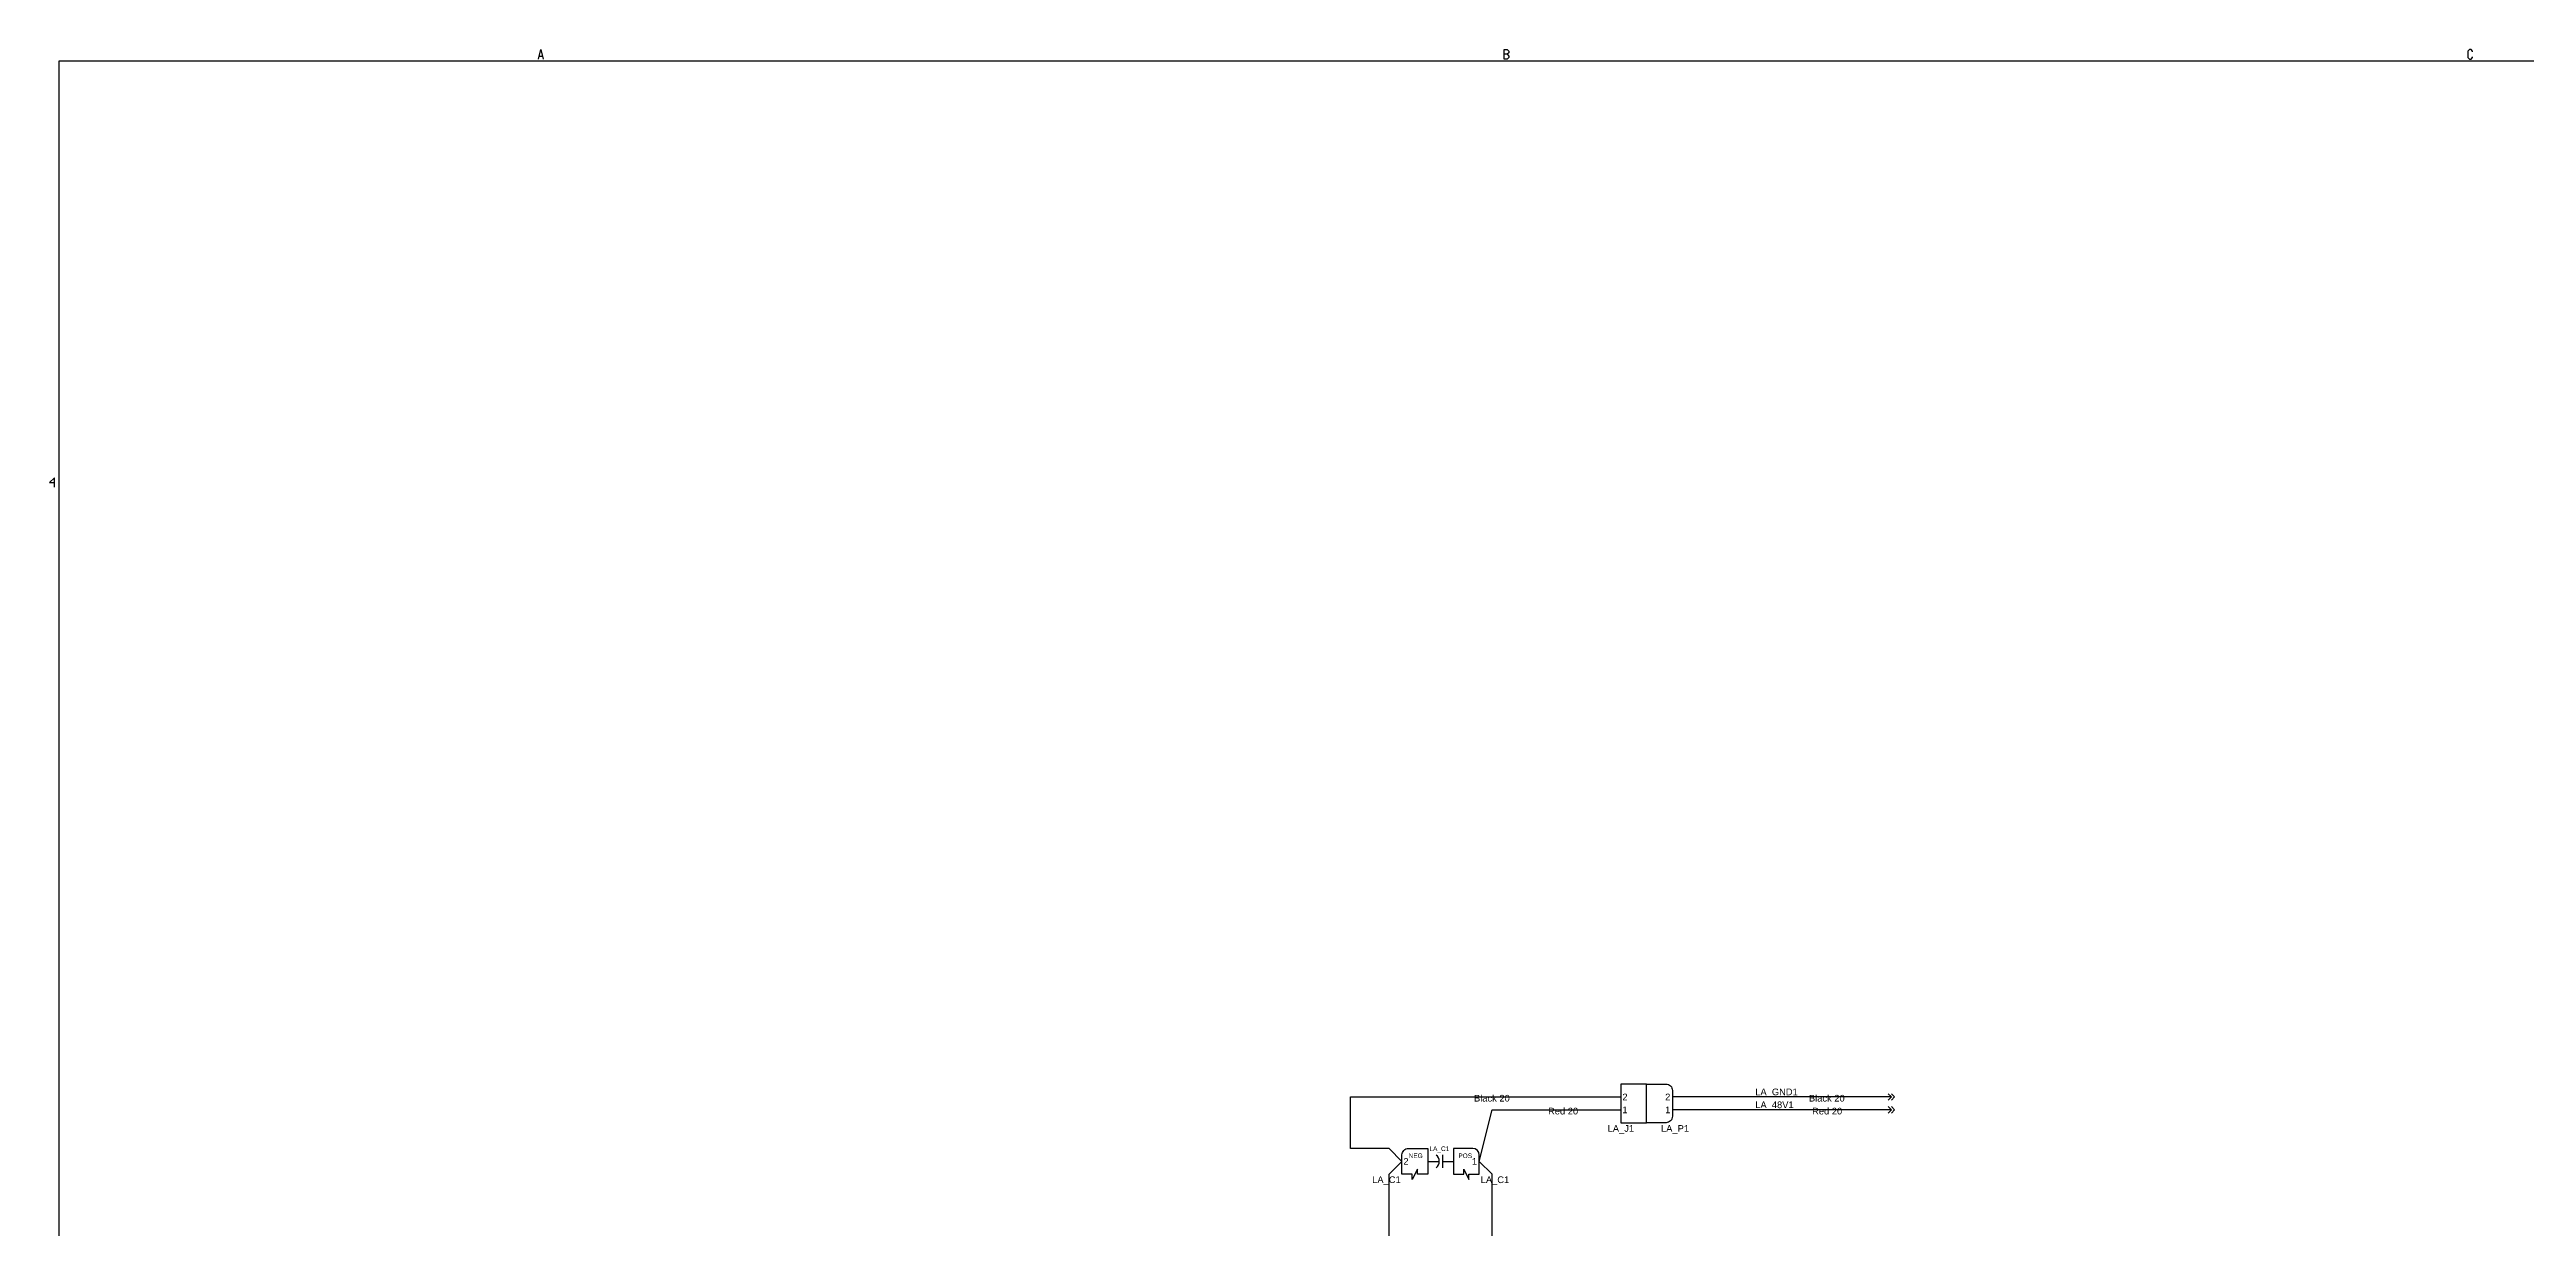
# Model space of a CAD drawing. Header units: millimetres. Extents: x 0.1 to 11.6, y 0 to 8.2.
# Drawn here: x 0.08 to 5.98, y 5.42 to 8.23 of the extents above; entities that cross this region are included whole.
import ezdxf

# ---------------------------------------------------------------- set-up
doc = ezdxf.new("R2010")
doc.units = ezdxf.units.MM
doc.layers.add('PDF_Geometry', color=7, linetype='Continuous')
doc.layers.add('PDF_Text', color=7, linetype='Continuous')
doc.styles.add('PDF LucidaSans', font='arial.ttf')

msp = doc.modelspace()

# ---------------------------------------------------------------- linework, layer by layer
at = {"layer": 'PDF_Geometry', "color": 8, "lineweight": -3, "true_color": 0x808080}
msp.add_lwpolyline([(0.1046, 0.0789), (0.1046, 8.2026), (11.5899, 8.2026), (11.5899, 0.0789)], close=True, dxfattribs=at)
for points in [[(1.2457, 8.2065), (1.2515, 8.2294), (1.2572, 8.2065)], [(1.2475, 8.214), (1.2554, 8.214)], [(3.5522, 8.2181), (3.5562, 8.214), (3.5562, 8.2104), (3.5522, 8.2065), (3.5447, 8.2065), (3.5447, 8.2294), (3.5522, 8.2294), (3.5562, 8.2256), (3.5562, 8.2219), (3.5522, 8.2181), (3.5447, 8.2181)], [(5.851, 8.2237), (5.851, 8.2256), (5.8471, 8.2294), (5.8435, 8.2294), (5.8394, 8.2256), (5.8394, 8.2104), (5.8435, 8.2065), (5.8471, 8.2065), (5.851, 8.2104), (5.851, 8.2122)], [(0.0931, 7.1872), (0.0931, 7.2101), (0.0815, 7.1986), (0.0931, 7.1986)]]:
    msp.add_lwpolyline(points, dxfattribs=at)
at = {"layer": 'PDF_Geometry', "color": 110, "lineweight": -3, "true_color": 0x00ff64}
for points in [[(2.6269, 2.1474), (0.9094, 2.1474), (0.9094, 5.3982), (3.2096, 5.3982), (3.2096, 5.0608), (3.3324, 4.9689), (3.3324, 4.9996), (3.3324, 5.3062), (3.271, 5.3062), (3.271, 5.5517), (3.3017, 5.5822), (3.271, 5.6129), (3.179, 5.6129), (3.179, 5.7356), (3.8231, 5.7356)], [(2.6269, 2.2086), (0.9401, 2.2086), (0.9401, 5.3676), (3.2403, 5.3676), (3.2403, 5.0608), (3.3629, 4.9689), (3.3629, 4.9996), (3.3629, 5.3062), (3.5164, 5.3062), (3.5164, 5.5517), (3.4857, 5.5822), (3.5164, 5.705), (3.8231, 5.705)]]:
    msp.add_lwpolyline(points, dxfattribs=at)
msp.add_lwpolyline([(3.8231, 5.6896), (3.8231, 5.6743), (3.8843, 5.6743), (3.8843, 5.7663), (3.8231, 5.7663)], close=True, dxfattribs=at)
at = {"layer": 'PDF_Geometry', "color": 190, "lineweight": -3, "true_color": 0x9600ff}
msp.add_lwpolyline([(3.9304, 5.6743), (3.8843, 5.6743), (3.8843, 5.7663), (3.9304, 5.7663, -0.415908), (3.9457, 5.751), (3.9457, 5.6896, -0.415907)], format="xyb", close=True, dxfattribs=at)
for points in [[(4.4594, 5.7433), (4.4671, 5.7356), (4.1297, 5.7356), (3.9457, 5.7356)], [(4.4671, 5.7356), (4.4594, 5.7279)], [(4.4671, 5.7279), (4.4747, 5.7356), (4.4671, 5.7433)], [(4.4594, 5.7126), (4.4671, 5.705), (4.1297, 5.705), (3.9457, 5.705)], [(4.4671, 5.705), (4.4594, 5.6972)], [(4.4671, 5.6972), (4.4747, 5.705), (4.4671, 5.7126)]]:
    msp.add_lwpolyline(points, dxfattribs=at)
at = {"layer": 'PDF_Geometry', "color": 110, "lineweight": -3, "true_color": 0x00ff64}
for points in [[(3.3169, 5.6129), (3.3629, 5.6129), (3.3629, 5.5517), (3.3385, 5.5517), (3.3385, 5.5639), (3.3261, 5.5393), (3.3261, 5.5517), (3.3017, 5.5517), (3.3017, 5.5976, -0.415912)], [(3.4703, 5.6129), (3.4243, 5.6129), (3.4243, 5.5517), (3.4489, 5.5517), (3.4489, 5.5639), (3.4611, 5.5393), (3.4611, 5.5517), (3.4857, 5.5517), (3.4857, 5.5976, 0.414024)]]:
    msp.add_lwpolyline(points, format="xyb", close=True, dxfattribs=at)
at = {"layer": 'PDF_Geometry', "lineweight": -3}
for points in [[(3.3629, 5.5822), (3.3906, 5.5822)], [(3.3982, 5.5976), (3.3982, 5.5669)], [(3.3982, 5.5822), (3.4243, 5.5822)]]:
    msp.add_lwpolyline(points, dxfattribs=at)
msp.add_arc((3.3715, 5.5822), 0.019, 306.73887, 52.86801, dxfattribs=at)

# ---------------------------------------------------------------- texts
at = {"layer": 'PDF_Text', "color": 110, "true_color": 0x00ff64, "attachment_point": 4, "style": 'PDF LucidaSans'}
for s, insert, char_height in [('Black 20', (3.4732, 5.7325), 0.01589), ('2', (3.8265, 5.7356), 0.0159), ('Red 20', (3.6496, 5.7018), 0.01589), ('LA_J1', (3.7914, 5.6583), 0.01589), ('1', (3.8265, 5.7049), 0.0159), ('LA_C1', (3.2308, 5.5362), 0.01589), ('2', (3.3051, 5.5822), 0.0159), ('1', (3.4682, 5.5822), 0.0159), ('LA_C1', (3.4892, 5.5362), 0.01589)]:
    msp.add_mtext(s, dxfattribs=dict(at, insert=insert, char_height=char_height))
at = {"layer": 'PDF_Text', "color": 190, "true_color": 0x9600ff, "attachment_point": 4, "style": 'PDF LucidaSans'}
for s, insert, char_height in [('2', (3.9283, 5.7356), 0.0159), ('LA_GND1', (4.1429, 5.7453), 0.01589), ('LA_48V1', (4.1429, 5.7146), 0.01589), ('Black 20', (4.2707, 5.7325), 0.01589), ('LA_P1', (3.9185, 5.6583), 0.01589), ('1', (3.9283, 5.7049), 0.0159), ('Red 20', (4.2783, 5.7018), 0.01589)]:
    msp.add_mtext(s, dxfattribs=dict(at, insert=insert, char_height=char_height))
at = {"layer": 'PDF_Text', "char_height": 0.01104, "attachment_point": 4, "style": 'PDF LucidaSans'}
for s, insert in [('LA_C1', (3.3672, 5.6108)), ('NEG', (3.3176, 5.5955)), ('POS', (3.436, 5.5955))]:
    msp.add_mtext(s, dxfattribs=dict(at, insert=insert))

doc.saveas('drawing.dxf')
